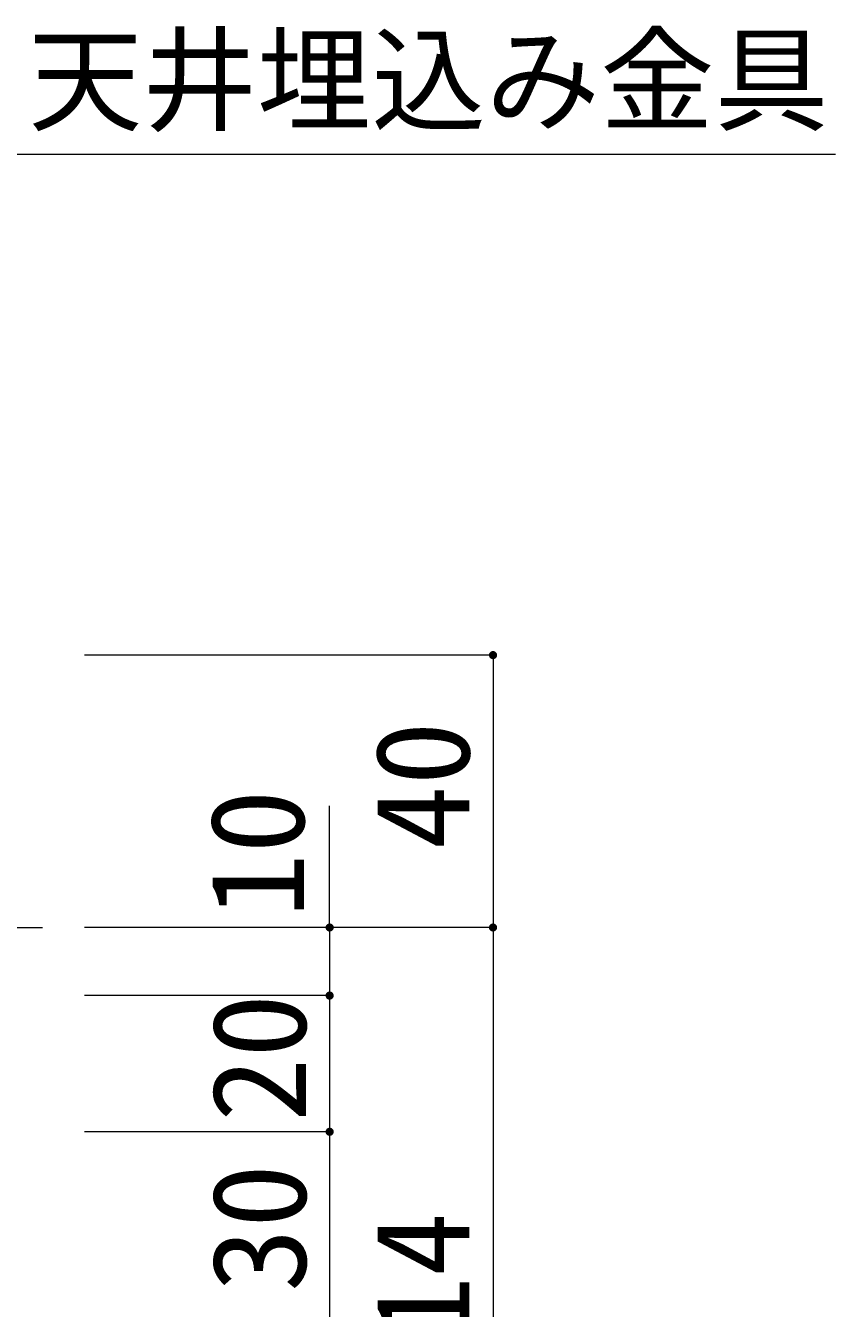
# Model space of a CAD drawing. Units: millimetres, scale not verified. Extents: x -10000 to 10000, y -6924 to 6926.
# Drawn here: x 2569 to 3313, y -4685 to -3507 of the extents above; entities that cross this region are included whole.
import ezdxf
from ezdxf.enums import TextEntityAlignment as Align

# ---------------------------------------------------------------- set-up
doc = ezdxf.new("R2010")
doc.units = ezdxf.units.MM
doc.header["$LTSCALE"] = 50
for name, color, linetype, lineweight in [('0-A_1-8', 7, 'Continuous', 9), ('0-C_1-7', 7, 'Continuous', 9), ('1-F_3-8', 3, 'Continuous', 9), ('2-1_3-7', 7, 'Continuous', 9), ('2-C_3-0', 7, 'Continuous', 9)]:
    doc.layers.add(name, color=color, linetype=linetype, lineweight=lineweight)
doc.styles.add('ＭＳ ゴシック', font='')
doc.styles.get('ＭＳ ゴシック').set_extended_font_data('MS Gothic')

msp = doc.modelspace()

# ---------------------------------------------------------------- linework, layer by layer
at = {"layer": '1-F_3-8'}
msp.add_line((2551.6, -3625.3), (3312.66, -3625.3), dxfattribs=at)
at = {"layer": '2-1_3-7', "color": 3}
for p, q in [((2998.34, -4085.21), (2623.3, -4085.21)), ((2998.34, -4085.21), (2998.34, -4335.21)), ((2848.34, -4335.21), (2848.34, -4223.6)), ((2848.34, -4335.21), (2623.3, -4335.21)), ((2998.34, -4335.21), (2623.3, -4335.21)), ((2848.34, -4335.21), (2848.34, -4397.71)), ((2998.34, -4335.21), (2998.34, -5047.71)), ((2848.34, -4397.71), (2623.3, -4397.71)), ((2848.34, -4397.71), (2848.34, -4522.71)), ((2848.34, -4522.71), (2623.3, -4522.71)), ((2848.34, -4522.71), (2848.34, -4710.21))]:
    msp.add_line(p, q, dxfattribs=at)
at = {"layer": '2-1_3-7'}
for points in [[(2994.59, -4085.21), (2998.34, -4081.46), (2998.34, -4085.21)], [(2994.6, -4084.97), (2998.34, -4081.46), (2994.59, -4085.21)], [(2995.31, -4087.41), (2994.59, -4085.21), (2998.34, -4085.21)], [(2995.06, -4087.01), (2994.59, -4085.21), (2995.31, -4087.41)], [(2994.86, -4086.59), (2994.59, -4085.21), (2995.06, -4087.01)], [(2994.71, -4086.14), (2994.59, -4085.21), (2994.86, -4086.59)], [(2994.62, -4085.68), (2994.59, -4085.21), (2994.71, -4086.14)], [(2994.66, -4084.5), (2998.34, -4081.46), (2994.6, -4084.97)], [(2994.78, -4084.05), (2998.34, -4081.46), (2994.66, -4084.5)], [(2994.78, -4084.05), (2997.87, -4081.49), (2998.34, -4081.46)], [(2994.95, -4083.61), (2997.87, -4081.49), (2994.78, -4084.05)], [(2994.95, -4083.61), (2997.41, -4081.58), (2997.87, -4081.49)], [(2995.18, -4083.2), (2997.41, -4081.58), (2994.95, -4083.61)], [(2995.18, -4083.2), (2996.96, -4081.72), (2997.41, -4081.58)], [(2995.45, -4082.82), (2996.96, -4081.72), (2995.18, -4083.2)], [(2995.31, -4087.41), (2998.34, -4085.21), (2995.61, -4087.77)], [(2995.45, -4082.82), (2996.54, -4081.92), (2996.96, -4081.72)], [(2995.78, -4082.47), (2996.54, -4081.92), (2995.45, -4082.82)], [(2995.61, -4087.77), (2998.34, -4085.21), (2995.95, -4088.1)], [(2995.78, -4082.47), (2996.14, -4082.17), (2996.54, -4081.92)], [(2995.95, -4088.1), (2998.34, -4085.21), (2996.33, -4088.37)], [(2996.33, -4088.37), (2998.34, -4085.21), (2996.75, -4088.6)], [(2996.75, -4088.6), (2998.34, -4085.21), (2997.18, -4088.77)], [(2997.18, -4088.77), (2998.34, -4085.21), (2997.64, -4088.89)], [(2997.64, -4088.89), (2998.34, -4085.21), (2998.11, -4088.95)], [(2998.11, -4088.95), (2998.34, -4085.21), (2998.34, -4088.96)], [(2998.34, -4081.46), (3001.08, -4082.64), (2998.34, -4085.21)], [(2998.34, -4081.46), (3000.73, -4082.32), (3001.08, -4082.64)], [(2998.34, -4081.46), (3000.35, -4082.04), (3000.73, -4082.32)], [(2998.34, -4081.46), (2999.94, -4081.81), (3000.35, -4082.04)], [(2998.34, -4081.46), (2999.5, -4081.64), (2999.94, -4081.81)], [(2998.34, -4081.46), (2999.05, -4081.52), (2999.5, -4081.64)], [(2998.34, -4081.46), (2998.58, -4081.46), (2999.05, -4081.52)], [(2998.34, -4085.21), (3001.08, -4082.64), (3001.38, -4083)], [(2998.34, -4085.21), (3001.38, -4083), (3001.63, -4083.4)], [(2998.34, -4085.21), (3001.63, -4083.4), (3001.83, -4083.83)], [(2998.34, -4085.21), (3001.83, -4083.83), (3001.98, -4084.27)], [(2998.34, -4085.21), (3001.98, -4084.27), (3002.06, -4084.74)], [(2998.34, -4085.21), (3002.06, -4084.74), (3002.09, -4085.21)], [(2998.34, -4085.21), (3002.03, -4085.91), (2998.34, -4088.96)], [(2998.34, -4085.21), (3002.09, -4085.44), (3002.03, -4085.91)], [(2998.34, -4085.21), (3002.09, -4085.21), (3002.09, -4085.44)], [(2998.34, -4088.96), (3002.03, -4085.91), (3001.91, -4086.37)], [(2998.34, -4088.96), (3001.91, -4086.37), (2998.81, -4088.93)], [(2998.81, -4088.93), (3001.91, -4086.37), (3001.74, -4086.8)], [(2998.81, -4088.93), (3001.74, -4086.8), (2999.28, -4088.84)], [(2999.28, -4088.84), (3001.74, -4086.8), (3001.51, -4087.22)], [(2999.28, -4088.84), (3001.51, -4087.22), (2999.72, -4088.69)], [(2999.72, -4088.69), (3001.51, -4087.22), (3001.23, -4087.6)], [(2999.72, -4088.69), (3001.23, -4087.6), (3000.15, -4088.49)], [(3000.15, -4088.49), (3001.23, -4087.6), (3000.91, -4087.94)], [(3000.15, -4088.49), (3000.91, -4087.94), (3000.55, -4088.24)], [(2844.59, -4335.21), (2848.34, -4331.46), (2848.34, -4335.21)], [(2844.6, -4334.97), (2848.34, -4331.46), (2844.59, -4335.21)], [(2844.66, -4334.5), (2848.34, -4331.46), (2844.6, -4334.97)], [(2844.78, -4334.05), (2848.34, -4331.46), (2844.66, -4334.5)], [(2844.95, -4333.61), (2848.34, -4331.46), (2844.78, -4334.05)], [(2844.95, -4333.61), (2847.87, -4331.49), (2848.34, -4331.46)], [(2845.18, -4333.2), (2847.87, -4331.49), (2844.95, -4333.61)], [(2845.18, -4333.2), (2847.41, -4331.58), (2847.87, -4331.49)], [(2845.45, -4332.82), (2847.41, -4331.58), (2845.18, -4333.2)], [(2845.45, -4332.82), (2846.96, -4331.72), (2847.41, -4331.58)], [(2845.78, -4332.47), (2846.96, -4331.72), (2845.45, -4332.82)], [(2845.78, -4332.47), (2846.54, -4331.92), (2846.96, -4331.72)], [(2846.14, -4332.17), (2846.54, -4331.92), (2845.78, -4332.47)], [(2848.34, -4331.46), (2851.38, -4333), (2848.34, -4335.21)], [(2848.34, -4331.46), (2851.08, -4332.64), (2851.38, -4333)], [(2848.34, -4331.46), (2850.73, -4332.32), (2851.08, -4332.64)], [(2848.34, -4331.46), (2850.35, -4332.04), (2850.73, -4332.32)], [(2848.34, -4331.46), (2849.94, -4331.81), (2850.35, -4332.04)], [(2848.34, -4331.46), (2849.5, -4331.64), (2849.94, -4331.81)], [(2848.34, -4331.46), (2849.05, -4331.52), (2849.5, -4331.64)], [(2848.34, -4331.46), (2848.58, -4331.46), (2849.05, -4331.52)], [(2994.59, -4335.21), (2998.34, -4331.46), (2998.34, -4335.21)], [(2994.6, -4334.97), (2998.34, -4331.46), (2994.59, -4335.21)], [(2994.66, -4334.5), (2998.34, -4331.46), (2994.6, -4334.97)], [(2994.78, -4334.05), (2998.34, -4331.46), (2994.66, -4334.5)], [(2994.95, -4333.61), (2998.34, -4331.46), (2994.78, -4334.05)], [(2994.95, -4333.61), (2997.87, -4331.49), (2998.34, -4331.46)], [(2995.18, -4333.2), (2997.87, -4331.49), (2994.95, -4333.61)], [(2995.18, -4333.2), (2997.41, -4331.58), (2997.87, -4331.49)], [(2995.45, -4332.82), (2997.41, -4331.58), (2995.18, -4333.2)], [(2995.45, -4332.82), (2996.96, -4331.72), (2997.41, -4331.58)], [(2995.78, -4332.47), (2996.96, -4331.72), (2995.45, -4332.82)], [(2995.78, -4332.47), (2996.54, -4331.92), (2996.96, -4331.72)], [(2996.14, -4332.17), (2996.54, -4331.92), (2995.78, -4332.47)], [(2998.34, -4331.46), (3001.38, -4333), (2998.34, -4335.21)], [(2998.34, -4331.46), (3001.08, -4332.64), (3001.38, -4333)], [(2998.34, -4331.46), (3000.73, -4332.32), (3001.08, -4332.64)], [(2998.34, -4331.46), (3000.35, -4332.04), (3000.73, -4332.32)], [(2998.34, -4331.46), (2999.94, -4331.81), (3000.35, -4332.04)], [(2998.34, -4331.46), (2999.5, -4331.64), (2999.94, -4331.81)], [(2998.34, -4331.46), (2999.05, -4331.52), (2999.5, -4331.64)], [(2998.34, -4331.46), (2998.58, -4331.46), (2999.05, -4331.52)], [(2845.06, -4337.01), (2844.59, -4335.21), (2848.34, -4335.21)], [(2844.86, -4336.59), (2844.59, -4335.21), (2845.06, -4337.01)], [(2844.71, -4336.14), (2844.59, -4335.21), (2844.86, -4336.59)], [(2844.62, -4335.68), (2844.59, -4335.21), (2844.71, -4336.14)], [(2845.06, -4337.01), (2848.34, -4335.21), (2845.31, -4337.41)], [(2845.31, -4337.41), (2848.34, -4335.21), (2845.61, -4337.77)], [(2845.61, -4337.77), (2848.34, -4335.21), (2845.95, -4338.1)], [(2845.95, -4338.1), (2848.34, -4335.21), (2846.33, -4338.37)], [(2846.33, -4338.37), (2848.34, -4335.21), (2846.75, -4338.6)], [(2846.75, -4338.6), (2848.34, -4335.21), (2847.18, -4338.77)], [(2847.18, -4338.77), (2848.34, -4335.21), (2847.64, -4338.89)], [(2847.64, -4338.89), (2848.34, -4335.21), (2848.11, -4338.95)], [(2848.11, -4338.95), (2848.34, -4335.21), (2848.34, -4338.96)], [(2848.34, -4335.21), (2851.38, -4333), (2851.63, -4333.4)], [(2848.34, -4335.21), (2851.63, -4333.4), (2851.83, -4333.83)], [(2848.34, -4335.21), (2851.83, -4333.83), (2851.98, -4334.27)], [(2848.34, -4335.21), (2851.98, -4334.27), (2852.06, -4334.74)], [(2848.34, -4335.21), (2852.06, -4334.74), (2852.09, -4335.21)], [(2848.34, -4335.21), (2851.91, -4336.37), (2848.34, -4338.96)], [(2848.34, -4335.21), (2852.03, -4335.91), (2851.91, -4336.37)], [(2848.34, -4335.21), (2852.09, -4335.44), (2852.03, -4335.91)], [(2848.34, -4335.21), (2852.09, -4335.21), (2852.09, -4335.44)], [(2848.34, -4338.96), (2851.91, -4336.37), (2851.74, -4336.8)], [(2848.34, -4338.96), (2851.74, -4336.8), (2848.81, -4338.93)], [(2848.81, -4338.93), (2851.74, -4336.8), (2851.51, -4337.22)], [(2848.81, -4338.93), (2851.51, -4337.22), (2849.28, -4338.84)], [(2849.28, -4338.84), (2851.51, -4337.22), (2851.23, -4337.6)], [(2849.28, -4338.84), (2851.23, -4337.6), (2849.72, -4338.69)], [(2849.72, -4338.69), (2851.23, -4337.6), (2850.91, -4337.94)], [(2849.72, -4338.69), (2850.91, -4337.94), (2850.15, -4338.49)], [(2850.15, -4338.49), (2850.91, -4337.94), (2850.55, -4338.24)], [(2995.06, -4337.01), (2994.59, -4335.21), (2998.34, -4335.21)], [(2994.86, -4336.59), (2994.59, -4335.21), (2995.06, -4337.01)], [(2994.71, -4336.14), (2994.59, -4335.21), (2994.86, -4336.59)], [(2994.62, -4335.68), (2994.59, -4335.21), (2994.71, -4336.14)], [(2995.06, -4337.01), (2998.34, -4335.21), (2995.31, -4337.41)], [(2995.31, -4337.41), (2998.34, -4335.21), (2995.61, -4337.77)], [(2995.61, -4337.77), (2998.34, -4335.21), (2995.95, -4338.1)], [(2995.95, -4338.1), (2998.34, -4335.21), (2996.33, -4338.37)], [(2996.33, -4338.37), (2998.34, -4335.21), (2996.75, -4338.6)], [(2996.75, -4338.6), (2998.34, -4335.21), (2997.18, -4338.77)], [(2997.18, -4338.77), (2998.34, -4335.21), (2997.64, -4338.89)], [(2997.64, -4338.89), (2998.34, -4335.21), (2998.11, -4338.95)], [(2998.11, -4338.95), (2998.34, -4335.21), (2998.34, -4338.96)], [(2998.34, -4335.21), (3001.38, -4333), (3001.63, -4333.4)], [(2998.34, -4335.21), (3001.63, -4333.4), (3001.83, -4333.83)], [(2998.34, -4335.21), (3001.83, -4333.83), (3001.98, -4334.27)], [(2998.34, -4335.21), (3001.98, -4334.27), (3002.06, -4334.74)], [(2998.34, -4335.21), (3002.06, -4334.74), (3002.09, -4335.21)], [(2998.34, -4335.21), (3001.91, -4336.37), (2998.34, -4338.96)], [(2998.34, -4335.21), (3002.03, -4335.91), (3001.91, -4336.37)], [(2998.34, -4335.21), (3002.09, -4335.44), (3002.03, -4335.91)], [(2998.34, -4335.21), (3002.09, -4335.21), (3002.09, -4335.44)], [(2998.34, -4338.96), (3001.91, -4336.37), (3001.74, -4336.8)], [(2998.34, -4338.96), (3001.74, -4336.8), (2998.81, -4338.93)], [(2998.81, -4338.93), (3001.74, -4336.8), (3001.51, -4337.22)], [(2998.81, -4338.93), (3001.51, -4337.22), (2999.28, -4338.84)], [(2999.28, -4338.84), (3001.51, -4337.22), (3001.23, -4337.6)], [(2999.28, -4338.84), (3001.23, -4337.6), (2999.72, -4338.69)], [(2999.72, -4338.69), (3001.23, -4337.6), (3000.91, -4337.94)], [(2999.72, -4338.69), (3000.91, -4337.94), (3000.15, -4338.49)], [(3000.15, -4338.49), (3000.91, -4337.94), (3000.55, -4338.24)], [(2844.59, -4397.71), (2848.34, -4393.96), (2848.34, -4397.71)], [(2844.6, -4397.47), (2848.34, -4393.96), (2844.59, -4397.71)], [(2845.06, -4399.51), (2844.59, -4397.71), (2848.34, -4397.71)], [(2844.86, -4399.09), (2844.59, -4397.71), (2845.06, -4399.51)], [(2844.71, -4398.64), (2844.59, -4397.71), (2844.86, -4399.09)], [(2844.62, -4398.18), (2844.59, -4397.71), (2844.71, -4398.64)], [(2844.66, -4397), (2848.34, -4393.96), (2844.6, -4397.47)], [(2844.78, -4396.55), (2848.34, -4393.96), (2844.66, -4397)], [(2844.95, -4396.11), (2848.34, -4393.96), (2844.78, -4396.55)], [(2844.95, -4396.11), (2847.87, -4393.99), (2848.34, -4393.96)], [(2845.18, -4395.7), (2847.87, -4393.99), (2844.95, -4396.11)], [(2845.06, -4399.51), (2848.34, -4397.71), (2845.31, -4399.91)], [(2845.18, -4395.7), (2847.41, -4394.08), (2847.87, -4393.99)], [(2845.45, -4395.32), (2847.41, -4394.08), (2845.18, -4395.7)], [(2845.31, -4399.91), (2848.34, -4397.71), (2845.61, -4400.27)], [(2845.45, -4395.32), (2846.96, -4394.22), (2847.41, -4394.08)], [(2845.78, -4394.97), (2846.96, -4394.22), (2845.45, -4395.32)], [(2845.61, -4400.27), (2848.34, -4397.71), (2845.95, -4400.6)], [(2845.78, -4394.97), (2846.54, -4394.42), (2846.96, -4394.22)], [(2846.14, -4394.67), (2846.54, -4394.42), (2845.78, -4394.97)], [(2845.95, -4400.6), (2848.34, -4397.71), (2846.33, -4400.87)], [(2846.33, -4400.87), (2848.34, -4397.71), (2846.75, -4401.1)], [(2846.75, -4401.1), (2848.34, -4397.71), (2847.18, -4401.27)], [(2847.18, -4401.27), (2848.34, -4397.71), (2847.64, -4401.39)], [(2847.64, -4401.39), (2848.34, -4397.71), (2848.11, -4401.45)], [(2848.11, -4401.45), (2848.34, -4397.71), (2848.34, -4401.46)], [(2848.34, -4393.96), (2851.38, -4395.5), (2848.34, -4397.71)], [(2848.34, -4393.96), (2851.08, -4395.14), (2851.38, -4395.5)], [(2848.34, -4393.96), (2850.73, -4394.82), (2851.08, -4395.14)], [(2848.34, -4393.96), (2850.35, -4394.54), (2850.73, -4394.82)], [(2848.34, -4393.96), (2849.94, -4394.31), (2850.35, -4394.54)], [(2848.34, -4393.96), (2849.5, -4394.14), (2849.94, -4394.31)], [(2848.34, -4393.96), (2849.05, -4394.02), (2849.5, -4394.14)], [(2848.34, -4393.96), (2848.58, -4393.96), (2849.05, -4394.02)], [(2848.34, -4397.71), (2851.38, -4395.5), (2851.63, -4395.9)], [(2848.34, -4397.71), (2851.63, -4395.9), (2851.83, -4396.33)], [(2848.34, -4397.71), (2851.83, -4396.33), (2851.98, -4396.77)], [(2848.34, -4397.71), (2851.98, -4396.77), (2852.06, -4397.24)], [(2848.34, -4397.71), (2852.06, -4397.24), (2852.09, -4397.71)], [(2848.34, -4397.71), (2851.91, -4398.87), (2848.34, -4401.46)], [(2848.34, -4397.71), (2852.03, -4398.41), (2851.91, -4398.87)], [(2848.34, -4397.71), (2852.09, -4397.94), (2852.03, -4398.41)], [(2848.34, -4397.71), (2852.09, -4397.71), (2852.09, -4397.94)], [(2848.34, -4401.46), (2851.91, -4398.87), (2851.74, -4399.3)], [(2848.34, -4401.46), (2851.74, -4399.3), (2848.81, -4401.43)], [(2848.81, -4401.43), (2851.74, -4399.3), (2851.51, -4399.72)], [(2848.81, -4401.43), (2851.51, -4399.72), (2849.28, -4401.34)], [(2849.28, -4401.34), (2851.51, -4399.72), (2851.23, -4400.1)], [(2849.28, -4401.34), (2851.23, -4400.1), (2849.72, -4401.19)], [(2849.72, -4401.19), (2851.23, -4400.1), (2850.91, -4400.44)], [(2849.72, -4401.19), (2850.91, -4400.44), (2850.15, -4400.99)], [(2850.15, -4400.99), (2850.91, -4400.44), (2850.55, -4400.74)], [(2844.59, -4522.71), (2848.34, -4518.96), (2848.34, -4522.71)], [(2844.6, -4522.47), (2848.34, -4518.96), (2844.59, -4522.71)], [(2844.66, -4522), (2848.34, -4518.96), (2844.6, -4522.47)], [(2844.78, -4521.55), (2848.34, -4518.96), (2844.66, -4522)], [(2844.95, -4521.11), (2848.34, -4518.96), (2844.78, -4521.55)], [(2845.18, -4520.7), (2848.34, -4518.96), (2844.95, -4521.11)], [(2845.18, -4520.7), (2847.87, -4518.99), (2848.34, -4518.96)], [(2845.45, -4520.32), (2847.87, -4518.99), (2845.18, -4520.7)], [(2845.45, -4520.32), (2847.41, -4519.08), (2847.87, -4518.99)], [(2845.78, -4519.97), (2847.41, -4519.08), (2845.45, -4520.32)], [(2845.78, -4519.97), (2846.96, -4519.22), (2847.41, -4519.08)], [(2846.14, -4519.67), (2846.96, -4519.22), (2845.78, -4519.97)], [(2846.14, -4519.67), (2846.54, -4519.42), (2846.96, -4519.22)], [(2848.34, -4518.96), (2851.38, -4520.5), (2848.34, -4522.71)], [(2848.34, -4518.96), (2851.08, -4520.14), (2851.38, -4520.5)], [(2848.34, -4518.96), (2850.73, -4519.82), (2851.08, -4520.14)], [(2848.34, -4518.96), (2850.35, -4519.54), (2850.73, -4519.82)], [(2848.34, -4518.96), (2849.94, -4519.31), (2850.35, -4519.54)], [(2848.34, -4518.96), (2849.5, -4519.14), (2849.94, -4519.31)], [(2848.34, -4518.96), (2849.05, -4519.02), (2849.5, -4519.14)], [(2848.34, -4518.96), (2848.58, -4518.96), (2849.05, -4519.02)], [(2848.34, -4522.71), (2851.38, -4520.5), (2851.63, -4520.9)], [(2848.34, -4522.71), (2851.63, -4520.9), (2851.83, -4521.33)], [(2845.06, -4524.51), (2844.59, -4522.71), (2848.34, -4522.71)], [(2844.86, -4524.09), (2844.59, -4522.71), (2845.06, -4524.51)], [(2844.71, -4523.64), (2844.59, -4522.71), (2844.86, -4524.09)], [(2844.62, -4523.18), (2844.59, -4522.71), (2844.71, -4523.64)], [(2845.06, -4524.51), (2848.34, -4522.71), (2845.31, -4524.91)], [(2845.31, -4524.91), (2848.34, -4522.71), (2845.61, -4525.27)], [(2845.61, -4525.27), (2848.34, -4522.71), (2845.95, -4525.6)], [(2845.95, -4525.6), (2848.34, -4522.71), (2846.33, -4525.87)], [(2846.33, -4525.87), (2848.34, -4522.71), (2846.75, -4526.1)], [(2846.75, -4526.1), (2848.34, -4522.71), (2847.18, -4526.27)], [(2847.18, -4526.27), (2848.34, -4522.71), (2847.64, -4526.39)], [(2847.64, -4526.39), (2848.34, -4522.71), (2848.11, -4526.45)], [(2848.11, -4526.45), (2848.34, -4522.71), (2848.34, -4526.46)], [(2848.34, -4522.71), (2851.83, -4521.33), (2851.98, -4521.77)], [(2848.34, -4522.71), (2851.98, -4521.77), (2852.06, -4522.24)], [(2848.34, -4522.71), (2852.06, -4522.24), (2852.09, -4522.71)], [(2848.34, -4522.71), (2851.74, -4524.3), (2848.34, -4526.46)], [(2848.34, -4522.71), (2851.91, -4523.87), (2851.74, -4524.3)], [(2848.34, -4522.71), (2852.03, -4523.41), (2851.91, -4523.87)], [(2848.34, -4522.71), (2852.09, -4522.94), (2852.03, -4523.41)], [(2848.34, -4522.71), (2852.09, -4522.71), (2852.09, -4522.94)], [(2848.34, -4526.46), (2851.74, -4524.3), (2851.51, -4524.72)], [(2848.34, -4526.46), (2851.51, -4524.72), (2848.81, -4526.43)], [(2848.81, -4526.43), (2851.51, -4524.72), (2851.23, -4525.1)], [(2848.81, -4526.43), (2851.23, -4525.1), (2849.28, -4526.34)], [(2849.28, -4526.34), (2851.23, -4525.1), (2850.91, -4525.44)], [(2849.28, -4526.34), (2850.91, -4525.44), (2849.72, -4526.19)], [(2849.72, -4526.19), (2850.91, -4525.44), (2850.55, -4525.74)], [(2849.72, -4526.19), (2850.55, -4525.74), (2850.15, -4525.99)]]:
    msp.add_solid(points, dxfattribs=at)
at = {"layer": '2-C_3-0'}
msp.add_line((1393.25, -4335.21), (2584.59, -4335.21), dxfattribs=at)

# ---------------------------------------------------------------- texts
at = {"layer": '0-A_1-8', "color": 4, "style": 'ＭＳ ゴシック'}
msp.add_text('天井埋込み金具', height=76.98, dxfattribs=at).set_placement((2571.6, -3618.83), align=Align.BOTTOM_LEFT)
at = {"layer": '0-C_1-7', "color": 4, "style": 'ＭＳ ゴシック'}
for s, p in [('40', (3002.55, -4263.65)), ('10', (2850.82, -4326.15)), ('20', (2852.55, -4513.65)), ('30', (2852.55, -4669.9)), ('114', (3002.55, -4773.02))]:
    msp.add_text(s, height=86.51, rotation=90, dxfattribs=at).set_placement(p, align=Align.BOTTOM_LEFT)

doc.saveas('drawing.dxf')
